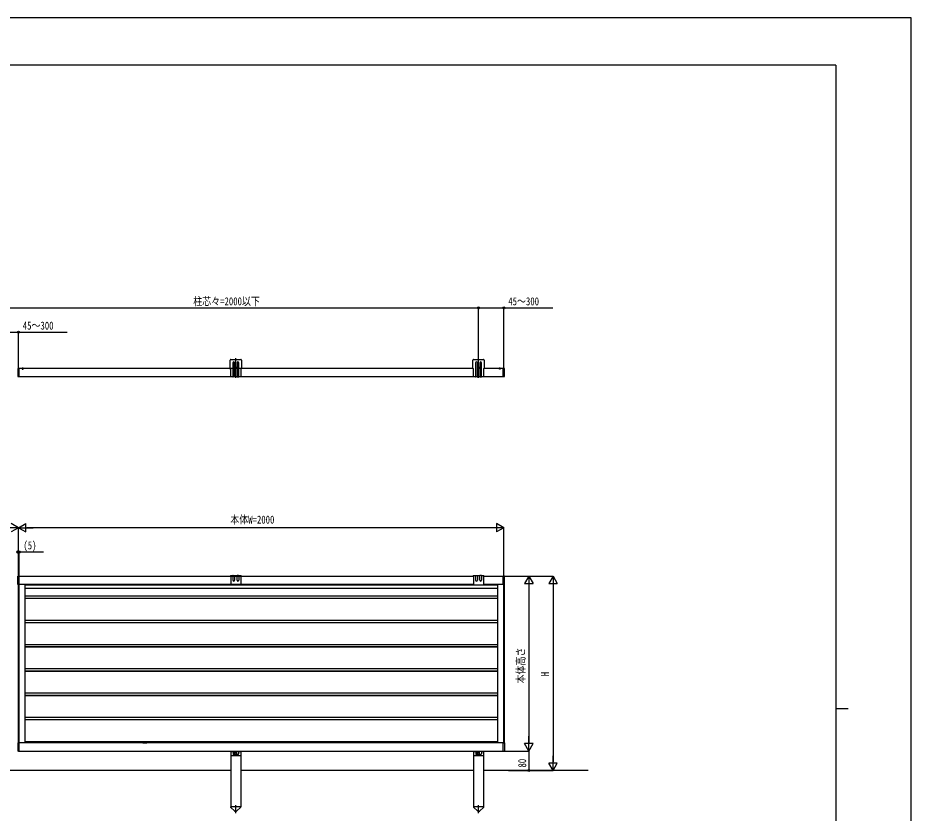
# Model space of a CAD drawing. Units: millimetres, scale not verified. Extents: x -4205 to 4205, y -2970 to 2970.
# Drawn here: x 525 to 4205, y -307 to 2970 of the extents above; entities that cross this region are included whole.
import ezdxf
from ezdxf.enums import TextEntityAlignment as Align

# ---------------------------------------------------------------- set-up
doc = ezdxf.new("R2010")
doc.units = ezdxf.units.MM
doc.header["$LTSCALE"] = 10
for name, color, linetype in [('0-2_YKK_A1', 4, 'Continuous'), ('0-3_YKK_D', 6, 'Continuous'), ('0-4_YKK_ZWAK', 7, 'Continuous')]:
    doc.layers.add(name, color=color, linetype=linetype)
doc.styles.add('ＭＳ ゴシック', font='')
doc.styles.get('ＭＳ ゴシック').set_extended_font_data('MS Gothic')

msp = doc.modelspace()

# ---------------------------------------------------------------- linework, layer by layer
at = {"layer": '0-2_YKK_A1'}
for p, q in [((1400, 1524.74), (1400, 1560.24)), ((1402.5, 1562.74), (1443.5, 1562.74)), ((1411, 1548.94), (1411, 1491.24)), ((1418, 1491.24), (1418, 1548.94)), ((1423, 1487.22), (1423, 1568.38)), ((1428, 1548.94), (1428, 1491.24)), ((1435, 1491.24), (1435, 1548.94)), ((1446, 1560.24), (1446, 1524.74)), ((2400, 1524.74), (2400, 1560.24)), ((2402.5, 1562.74), (2443.5, 1562.74)), ((2411, 1548.94), (2411, 1491.24)), ((2418, 1491.24), (2418, 1548.94)), ((2423, 1487.22), (2423, 1568.38)), ((2428, 1548.94), (2428, 1491.24)), ((2435, 1491.24), (2435, 1548.94)), ((2446, 1560.24), (2446, 1524.74)), ((525.5, 1524.93), (525.5, 1524.22)), ((525.5, 1524.22), (525.5, 1493.25)), ((529.22, 1525.23), (527.5, 1525.34)), ((527.5, 1524.39), (527.5, 1493.09)), ((529.5, 1524.22), (529.5, 1524.93)), ((529.5, 1493.25), (529.5, 1524.22)), ((530, 1492.74), (530, 1524.74)), ((2400, 1524.74), (530, 1524.74)), ((541.4, 1524.74), (548.6, 1524.74)), ((542.95, 1526.7), (543.86, 1524.89)), ((545, 1524.28), (543.86, 1524.89)), ((545, 1528.24), (545, 1519.08)), ((545, 1524.28), (546.15, 1524.89)), ((547.05, 1526.7), (546.15, 1524.89)), ((1397, 1524.74), (1402, 1524.74)), ((1402, 1524.45), (1402, 1524.74)), ((1402, 1509.45), (1402, 1523.02)), ((1418.75, 1527.94), (1427.25, 1527.94)), ((1421.76, 1527.52), (1420.93, 1527.52)), ((1423, 1523.69), (1423, 1532.19)), ((1424.25, 1528.35), (1425.08, 1528.35)), ((1444, 1524.74), (1444, 1524.45)), ((1444, 1524.74), (1446, 1524.74)), ((1444, 1523.02), (1444, 1509.45)), ((2400, 1524.74), (2402, 1524.74)), ((2402, 1524.45), (2402, 1524.74)), ((2402, 1509.45), (2402, 1523.02)), ((2418.75, 1527.94), (2427.25, 1527.94)), ((2421.76, 1527.52), (2420.93, 1527.52)), ((2423, 1523.69), (2423, 1532.19)), ((2424.25, 1528.35), (2425.08, 1528.35)), ((2444, 1524.74), (2444, 1524.45)), ((2444, 1524.74), (2446, 1524.74)), ((2444, 1523.02), (2444, 1509.45)), ((2525, 1524.74), (2446, 1524.74)), ((2506.4, 1524.74), (2513.6, 1524.74)), ((2507.95, 1526.7), (2508.86, 1524.89)), ((2510, 1524.28), (2508.86, 1524.89)), ((2510, 1528.24), (2510, 1521.66)), ((2510, 1524.28), (2511.15, 1524.89)), ((2512.05, 1526.7), (2511.15, 1524.89)), ((2525, 1525.09), (2525, 1522.8)), ((2525, 1492.74), (2525, 1524.74)), ((2525, 1496.08), (2525, 1521.71)), ((2525.3, 1525.39), (2525.3, 1523.08)), ((2525.3, 1525.39), (2528.56, 1525.19)), ((2525.3, 1521.71), (2525.3, 1523.08)), ((2525.3, 1496.08), (2525.3, 1521.71)), ((2527.5, 1489.63), (2527.5, 1527.96)), ((2529.5, 1521.99), (2529.5, 1524.2)), ((2529.5, 1521.71), (2529.5, 1521.99)), ((2529.5, 1496.08), (2529.5, 1521.71)), ((525.5, 1493.25), (525.5, 1492.54)), ((527.5, 1492.14), (527.5, 1493.09)), ((529.5, 1497.24), (529.5, 1493.74)), ((529.5, 1492.54), (529.5, 1493.25)), ((530, 1492.74), (2402, 1492.74)), ((1402, 1491.24), (1402, 1508.02)), ((1411, 1491.24), (1402, 1491.24)), ((1417, 1490.24), (1412, 1490.24)), ((1428, 1491.24), (1418, 1491.24)), ((1429, 1490.24), (1434, 1490.24)), ((1444, 1491.24), (1435, 1491.24)), ((1444, 1508.02), (1444, 1491.24)), ((2402, 1491.24), (2402, 1508.02)), ((2411, 1491.24), (2402, 1491.24)), ((2417, 1490.24), (2412, 1490.24)), ((2428, 1491.24), (2418, 1491.24)), ((2429, 1490.24), (2434, 1490.24)), ((2444, 1491.24), (2435, 1491.24)), ((2444, 1508.02), (2444, 1491.24)), ((2444, 1492.74), (2525, 1492.74)), ((2525, 1494.99), (2525, 1492.69)), ((2525.3, 1494.71), (2525.3, 1496.08)), ((2525.3, 1494.71), (2525.3, 1492.39)), ((2525.3, 1492.39), (2528.56, 1492.59)), ((2529.5, 1495.8), (2529.5, 1496.08)), ((2529.5, 1493.59), (2529.5, 1495.8)), ((529.5, 669.22), (525.5, 669.22)), ((525.5, 635.22), (525.5, 669.22)), ((527.5, 665.9), (527.5, 672.19)), ((530, 635.22), (530, 669.22)), ((530, 669.22), (2402, 669.22)), ((1402, 669.63), (1400.04, 669.61)), ((1411, 671.2), (1402, 671.2)), ((1402, 669.63), (1402, 633.84)), ((1411, 671.2), (1411, 652.78)), ((1412, 672.2), (1417, 672.2)), ((1418, 671.2), (1418, 652.78)), ((1428, 671.2), (1418, 671.2)), ((1428, 652.78), (1428, 671.2)), ((1434, 672.2), (1429, 672.2)), ((1435, 671.2), (1435, 652.78)), ((1444, 671.2), (1435, 671.2)), ((1444, 669.7), (1444, 633.84)), ((1445.94, 669.69), (1444, 669.69)), ((2402, 669.63), (2400.04, 669.61)), ((2411, 671.2), (2402, 671.2)), ((2402, 669.7), (2402, 633.84)), ((2411, 671.2), (2411, 652.78)), ((2412, 672.2), (2417, 672.2)), ((2418, 671.2), (2418, 652.78)), ((2428, 671.2), (2418, 671.2)), ((2428, 652.78), (2428, 671.2)), ((2434, 672.2), (2429, 672.2)), ((2435, 671.2), (2435, 652.78)), ((2444, 671.2), (2435, 671.2)), ((2444, 669.7), (2444, 633.84)), ((2445.94, 669.69), (2444, 669.69)), ((2444, 669.22), (2527.5, 669.22)), ((2525, 635.22), (2525, 669.22)), ((2529.5, 669.22), (2525, 669.22)), ((2527.5, 661.98), (2527.5, 677.36)), ((525.9, 635.22), (525.9, -16.78)), ((529.1, 635.22), (529.1, -16.78)), ((2402, 635.22), (530, 635.22)), ((554.1, 635.22), (554.1, -16.78)), ((554.1, 634.33), (2402, 634.33)), ((1402, 633.84), (1444, 633.84)), ((2402, 633.84), (2444, 633.84)), ((2528.1, 635.22), (2444, 635.22)), ((2444, 634.33), (2500.9, 634.33)), ((2500.9, 635.22), (2500.9, -16.78)), ((2525.9, 635.22), (2525.9, -16.78)), ((2528.1, 635.22), (2528.1, -16.78)), ((2500.9, 618.37), (554.1, 618.37)), ((2500.9, 618.22), (554.1, 618.22)), ((2500.9, 587.52), (554.1, 587.52)), ((2500.9, 578.27), (554.1, 578.27)), ((2500.9, 577.45), (554.1, 577.45)), ((2500.9, 487.22), (554.1, 487.22)), ((2500.9, 477.97), (554.1, 477.97)), ((2500.9, 477.15), (554.1, 477.15)), ((2500.9, 387.32), (554.1, 387.32)), ((2500.9, 377.97), (554.1, 377.97)), ((2500.9, 377.15), (554.1, 377.15)), ((2500.9, 287.22), (554.1, 287.22)), ((2500.9, 277.97), (554.1, 277.97)), ((2500.9, 277.15), (554.1, 277.15)), ((2500.9, 187.22), (554.1, 187.22)), ((2500.9, 177.97), (554.1, 177.97)), ((2500.9, 177.15), (554.1, 177.15)), ((2500.9, 87.22), (554.1, 87.22)), ((2500.9, 77.97), (554.1, 77.97)), ((2500.9, 77.15), (554.1, 77.15)), ((525.5, -16.78), (529.5, -16.78)), ((525.5, -16.78), (525.5, -50.78)), ((529.5, -16.78), (529.5, -50.78)), ((530, -50.78), (530, -16.78)), ((2525, -16.78), (530, -16.78)), ((2500.9, -12.78), (554.1, -12.78)), ((1040.5, -16.78), (1055.97, -16.78)), ((2529.5, -16.78), (2529.5, -50.78)), ((527.5, -50.78), (525.5, -50.78)), ((527.5, -50.78), (529.5, -50.78)), ((530, -50.78), (2525, -50.78)), ((1402, -50.78), (1402, -280.78)), ((1402.5, -50.78), (1402.5, -67.75)), ((1402.5, -52.25), (1411.5, -52.25)), ((1404.5, -69.75), (1441.5, -69.75)), ((1411.5, -50.75), (1411.5, -62.75)), ((1412.5, -53.25), (1417.5, -53.25)), ((1413.5, -64.75), (1416.5, -64.75)), ((1418.5, -62.75), (1418.5, -50.75)), ((1418.5, -52.25), (1427.5, -52.25)), ((1427.5, -62.75), (1427.5, -50.75)), ((1433.5, -53.25), (1428.5, -53.25)), ((1432.5, -64.75), (1429.5, -64.75)), ((1434.5, -50.75), (1434.5, -62.75)), ((1434.5, -52.25), (1443.5, -52.25)), ((1443.5, -50.78), (1443.5, -67.75)), ((1444, -50.78), (1444, -280.78)), ((2402, -50.78), (2402, -280.78)), ((2402.5, -50.78), (2402.5, -67.75)), ((2402.5, -52.25), (2411.5, -52.25)), ((2404.5, -69.75), (2441.5, -69.75)), ((2411.5, -50.75), (2411.5, -62.75)), ((2412.5, -53.25), (2417.5, -53.25)), ((2413.5, -64.75), (2416.5, -64.75)), ((2418.5, -62.75), (2418.5, -50.75)), ((2418.5, -52.25), (2427.5, -52.25)), ((2427.5, -62.75), (2427.5, -50.75)), ((2433.5, -53.25), (2428.5, -53.25)), ((2432.5, -64.75), (2429.5, -64.75)), ((2434.5, -50.75), (2434.5, -62.75)), ((2434.5, -52.25), (2443.5, -52.25)), ((2443.5, -50.78), (2443.5, -67.75)), ((2444, -50.78), (2444, -280.78)), ((2525, -50.78), (2529.5, -50.78)), ((1402, -130.78), (444, -130.78)), ((2402, -130.78), (1444, -130.78)), ((2874.18, -130.78), (2444, -130.78)), ((1401.8, -280.78), (1401.8, -281.78)), ((1444.2, -280.78), (1401.8, -280.78)), ((1401.8, -281.78), (1419.48, -299.33)), ((1423, -306.29), (1423, -273.81)), ((1444.2, -281.78), (1426.52, -299.33)), ((1444.2, -281.78), (1444.2, -280.78)), ((2401.8, -280.78), (2401.8, -281.78)), ((2444.2, -280.78), (2401.8, -280.78)), ((2401.8, -281.78), (2419.48, -299.33)), ((2423, -306.29), (2423, -273.81)), ((2444.2, -281.78), (2426.52, -299.33)), ((2444.2, -281.78), (2444.2, -280.78))]:
    msp.add_line(p, q, dxfattribs=at)
for points in [[(527.5, 1524.39), (527.5, 1525.34), (525.78, 1525.23)], [(1420.93, 1527.52), (1420.93, 1528.35), (1421.76, 1528.35)], [(1422.59, 1529.18), (1422.59, 1530.01), (1423.42, 1530.01), (1423.42, 1529.18)], [(1423.42, 1526.69), (1423.42, 1525.86), (1422.59, 1525.86), (1422.59, 1526.69)], [(1425.08, 1528.35), (1425.08, 1527.52), (1424.25, 1527.52)], [(2420.93, 1527.52), (2420.93, 1528.35), (2421.76, 1528.35)], [(2422.59, 1529.18), (2422.59, 1530.01), (2423.42, 1530.01), (2423.42, 1529.18)], [(2423.42, 1526.69), (2423.42, 1525.86), (2422.59, 1525.86), (2422.59, 1526.69)], [(2425.08, 1528.35), (2425.08, 1527.52), (2424.25, 1527.52)], [(2525, 1522.8), (2525, 1522.73), (2525, 1522.64), (2525, 1522.54), (2525, 1522.43), (2525, 1522.31), (2525, 1522.17), (2525, 1522.03), (2525, 1521.87), (2525, 1521.71)], [(525.78, 1492.24), (527.5, 1492.14), (529.22, 1492.24)], [(2525, 1496.08), (2525, 1495.92), (2525, 1495.76), (2525, 1495.62), (2525, 1495.48), (2525, 1495.36), (2525, 1495.25), (2525, 1495.15), (2525, 1495.06), (2525, 1494.99)], [(525.5, 635.22), (529.5, 635.22), (529.5, 669.22)], [(2525, 635.22), (2529.5, 635.22), (2529.5, 669.22)], [(2525, -50.78), (2525, -16.78), (2529.5, -16.78)]]:
    msp.add_lwpolyline(points, dxfattribs=at)
for centre, radius in [((1423, 1527.94), 4.25), ((2423, 1527.94), 4.25), ((1423, -58.75), 2.1), ((1423, -65.75), 1.65), ((2423, -58.75), 2.1), ((2423, -65.75), 1.65)]:
    msp.add_circle(centre, radius, dxfattribs=at)
for centre, radius, start, end in [((1402.5, 1560.24), 2.5, 90, 180), ((1414.5, 1548.94), 3.5, 0, 180), ((1431.5, 1548.94), 3.5, 0, 180), ((1443.5, 1560.24), 2.5, 0, 90), ((2402.5, 1560.24), 2.5, 90, 180), ((2414.5, 1548.94), 3.5, 0, 180), ((2431.5, 1548.94), 3.5, 0, 180), ((2443.5, 1560.24), 2.5, 0, 90), ((525.8, 1524.93), 0.3, 93.5, 180), ((529.2, 1524.93), 0.3, 0, 86.5), ((541.4, 1524.89), 0.154, 152.71904, 270), ((545, 1523.04), 4.2, 27.28096, 152.71904), ((548.6, 1524.89), 0.154, 270, 27.28096), ((1401.3, 1523.74), 1, 314.427, 45.573), ((1401.3, 1508.74), 1, 314.427, 45.573), ((1421.76, 1529.18), 0.83, 270, 0), ((1421.76, 1526.69), 0.83, 0, 90), ((1424.25, 1529.18), 0.83, 180, 270), ((1424.25, 1526.69), 0.83, 90, 180), ((1444.7, 1523.74), 1, 134.427, 225.573), ((1444.7, 1508.74), 1, 134.427, 225.573), ((2401.3, 1523.74), 1, 314.427, 45.573), ((2401.3, 1508.74), 1, 314.427, 45.573), ((2421.76, 1529.18), 0.83, 270, 0), ((2421.76, 1526.69), 0.83, 0, 90), ((2424.25, 1529.18), 0.83, 180, 270), ((2424.25, 1526.69), 0.83, 90, 180), ((2444.7, 1523.74), 1, 134.427, 225.573), ((2444.7, 1508.74), 1, 134.427, 225.573), ((2506.4, 1524.89), 0.154, 152.71904, 270), ((2510, 1523.04), 4.2, 27.28096, 152.71904), ((2513.6, 1524.89), 0.154, 270, 27.28096), ((2525.3, 1525.09), 0.3, 90, 180), ((2528.5, 1524.2), 1, 0, 86.5), ((525.8, 1492.54), 0.3, 180, 266.5), ((529.2, 1492.54), 0.3, 273.5, 0), ((1412, 1491.24), 1, 180, 270), ((1417, 1491.24), 1, 270, 0), ((1429, 1491.24), 1, 180, 270), ((1434, 1491.24), 1, 270, 0), ((2412, 1491.24), 1, 180, 270), ((2417, 1491.24), 1, 270, 0), ((2429, 1491.24), 1, 180, 270), ((2434, 1491.24), 1, 270, 0), ((2525.3, 1492.69), 0.3, 180, 270), ((2528.5, 1493.59), 1, 273.5, 0), ((1402, 669.2), 2, 90, 168.08278), ((1412, 671.2), 1, 90, 180), ((1417, 671.2), 1, 0, 90), ((1429, 671.2), 1, 90, 180), ((1434, 671.2), 1, 0, 90), ((1444, 669.2), 2, 14.18269, 90), ((2402, 669.2), 2, 90, 168.08278), ((2412, 671.2), 1, 90, 180), ((2417, 671.2), 1, 0, 90), ((2429, 671.2), 1, 90, 180), ((2434, 671.2), 1, 0, 90), ((2444, 669.2), 2, 14.18269, 90), ((1414.5, 652.78), 3.5, 180.00009, 359.99984), ((1431.5, 652.78), 3.5, 180.00016, 359.99991), ((2414.5, 652.78), 3.5, 180.00009, 359.99984), ((2431.5, 652.78), 3.5, 180.00016, 359.99991), ((1404.5, -67.75), 2, 180, 270), ((1412.5, -52.25), 1, 180, 270), ((1413.5, -62.75), 2, 180, 270), ((1416.5, -62.75), 2, 270, 0), ((1417.5, -52.25), 1, 270, 0), ((1428.5, -52.25), 1, 180, 270), ((1429.5, -62.75), 2, 180, 270), ((1432.5, -62.75), 2, 270, 0), ((1433.5, -52.25), 1, 270, 0), ((1441.5, -67.75), 2, 270, 0), ((2404.5, -67.75), 2, 180, 270), ((2412.5, -52.25), 1, 180, 270), ((2413.5, -62.75), 2, 180, 270), ((2416.5, -62.75), 2, 270, 0), ((2417.5, -52.25), 1, 270, 0), ((2428.5, -52.25), 1, 180, 270), ((2429.5, -62.75), 2, 180, 270), ((2432.5, -62.75), 2, 270, 0), ((2433.5, -52.25), 1, 270, 0), ((2441.5, -67.75), 2, 270, 0), ((1423, -295.78), 5, 225.20979, 314.79021), ((2423, -295.78), 5, 225.20979, 314.79021)]:
    msp.add_arc(centre, radius, start, end, dxfattribs=at)
at = {"layer": '0-3_YKK_D'}
for p, q in [((423, 1774.74), (2423, 1774.74)), ((2423, 1569.38), (2423, 1775.74)), ((2423, 1569.38), (2423, 1775.74)), ((2527.5, 1528.96), (2527.5, 1775.74)), ((527.5, 1526.34), (527.5, 1675.74)), ((527.5, 869.22), (497.19, 886.72)), ((527.5, 869.22), (557.81, 886.72)), ((557.81, 851.72), (557.81, 886.72)), ((2527.5, 869.22), (2497.19, 886.72)), ((2497.19, 886.72), (2497.19, 851.72)), ((527.5, 869.22), (466.88, 869.22)), ((527.5, 869.22), (497.19, 851.72)), ((527.5, 673.19), (527.5, 870.22)), ((527.5, 699.71), (527.5, 870.22)), ((527.5, 869.22), (557.81, 851.72)), ((527.5, 869.22), (588.12, 869.22)), ((2492.5, 869.22), (562.5, 869.22)), ((2527.5, 869.22), (2466.88, 869.22)), ((2527.5, 869.22), (2497.19, 851.72)), ((2527.5, 678.36), (2527.5, 870.22)), ((530, 670.22), (530, 770.22)), ((2531, 669.22), (2631, 669.22)), ((2531, 669.22), (2731, 669.22)), ((2630, 669.22), (2612.5, 638.91)), ((2630, 669.22), (2647.5, 638.91)), ((2630, 669.22), (2630, 608.6)), ((2730, 669.22), (2712.5, 638.91)), ((2730, 669.22), (2747.5, 638.91)), ((2730, 669.22), (2730, 608.6)), ((2612.5, 638.91), (2647.5, 638.91)), ((2630, 634.22), (2630, -15.78)), ((2712.5, 638.91), (2747.5, 638.91)), ((2730, 634.22), (2730, -95.78)), ((2630, -50.78), (2630, 9.84)), ((2630, -50.78), (2612.5, -20.47)), ((2647.5, -20.47), (2612.5, -20.47)), ((2630, -50.78), (2647.5, -20.47)), ((2531, -50.78), (2631, -50.78)), ((2531, -50.78), (2631, -50.78)), ((2630, -50.78), (2630, -130.78)), ((2730, -130.78), (2730, -70.16)), ((2730, -130.78), (2712.5, -100.47)), ((2747.5, -100.47), (2712.5, -100.47)), ((2730, -130.78), (2747.5, -100.47)), ((2547, -130.78), (2631, -130.78)), ((2548, -130.78), (2731, -130.78))]:
    msp.add_line(p, q, dxfattribs=at)
for points in [[(2423, 1774.74), (2527.5, 1774.74), (2728.9, 1774.74)], [(423, 1674.74), (527.5, 1674.74), (728.9, 1674.74)], [(525, 769.22), (530, 769.22), (630.6, 769.22)]]:
    msp.add_lwpolyline(points, dxfattribs=at)
for centre in [(2423, 1774.74), (2423, 1774.74), (2527.5, 1774.74), (527.5, 1674.74), (525, 769.22), (530, 769.22), (2630, -130.78)]:
    msp.add_circle(centre, 4.25, dxfattribs=at)
at = {"layer": '0-4_YKK_ZWAK'}
for p, q in [((3895.02, 2775), (-3904.98, 2775)), ((3895.02, 2775), (3895.02, -2525)), ((3895.02, 125), (3945.02, 125))]:
    msp.add_line(p, q, dxfattribs=at)
msp.add_lwpolyline([(-4205, -2970), (4205, -2970), (4205, 2970), (-4205, 2970)], close=True, dxfattribs=at)

# ---------------------------------------------------------------- texts
at = {"layer": '0-3_YKK_D', "style": 'ＭＳ ゴシック', "width": 0.8}
for s, p in [('柱芯々=2000以下', (1247.8, 1775.74)), ('45～300', (2545.5, 1775.74)), ('45～300', (545.5, 1675.74)), ('本体W=2000', (1400.3, 876.22)), ('(5)', (548, 770.22))]:
    msp.add_text(s, height=32.99, dxfattribs=at).set_placement(p, align=Align.BOTTOM_LEFT)
for s, p in [('本体高さ', (2623, 227.62)), ('H', (2723, 257.22)), ('80', (2629, -118.75))]:
    msp.add_text(s, height=32.99, rotation=90, dxfattribs=at).set_placement(p, align=Align.BOTTOM_LEFT)

doc.saveas('drawing.dxf')
